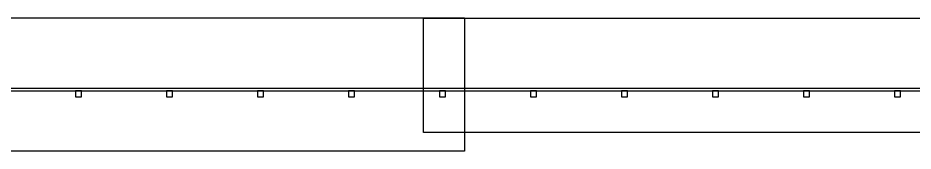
# Model space of a CAD drawing. Header units: millimetres. Extents: x -351329 to 406471, y -382937 to 111767.
# Drawn here: x 25343 to 84373, y -16028 to -7246 of the extents above; entities that cross this region are included whole.
import ezdxf

# ---------------------------------------------------------------- set-up
doc = ezdxf.new("R2010")
doc.units = ezdxf.units.MM
for name, color, linetype, lineweight in [('_Сендвичи', 230, 'Continuous', 30), ('_Стены', 7, 'Continuous', 30), ('Нумерация RAL 6024', 91, 'Continuous', 30)]:
    doc.layers.add(name, color=color, linetype=linetype, lineweight=lineweight)

msp = doc.modelspace()

# ---------------------------------------------------------------- linework, layer by layer
at = {"layer": '_Сендвичи', "ltscale": 100}
msp.add_lwpolyline([(-61009, -12055), (113691, -12055), (113691, -11905), (-61009, -11905)], close=True, dxfattribs=at)
at = {"layer": '_Стены', "ltscale": 100}
for points in [[(29141, -12455), (29541, -12455), (29541, -12055), (29141, -12055)], [(35141, -12455), (35541, -12455), (35541, -12055), (35141, -12055)], [(41141, -12455), (41541, -12455), (41541, -12055), (41141, -12055)], [(47141, -12455), (47541, -12455), (47541, -12055), (47141, -12055)], [(53141, -12455), (53541, -12455), (53541, -12055), (53141, -12055)], [(59141, -12455), (59541, -12455), (59541, -12055), (59141, -12055)], [(65141, -12455), (65541, -12455), (65541, -12055), (65141, -12055)], [(71141, -12455), (71541, -12455), (71541, -12055), (71141, -12055)], [(77141, -12455), (77541, -12455), (77541, -12055), (77141, -12055)], [(83141, -12455), (83541, -12455), (83541, -12055), (83141, -12055)]]:
    msp.add_lwpolyline(points, close=True, dxfattribs=at)
at = {"layer": 'Нумерация RAL 6024', "color": 2, "ltscale": 100}
msp.add_lwpolyline([(-63044, -7246), (54783, -7246), (54783, -16028), (-63044, -16028)], close=True, dxfattribs=at)
at = {"layer": 'Нумерация RAL 6024', "ltscale": 100}
msp.add_lwpolyline([(52086, -7269), (117019, -7269), (117019, -14797), (52086, -14797)], close=True, dxfattribs=at)

doc.saveas('drawing.dxf')
